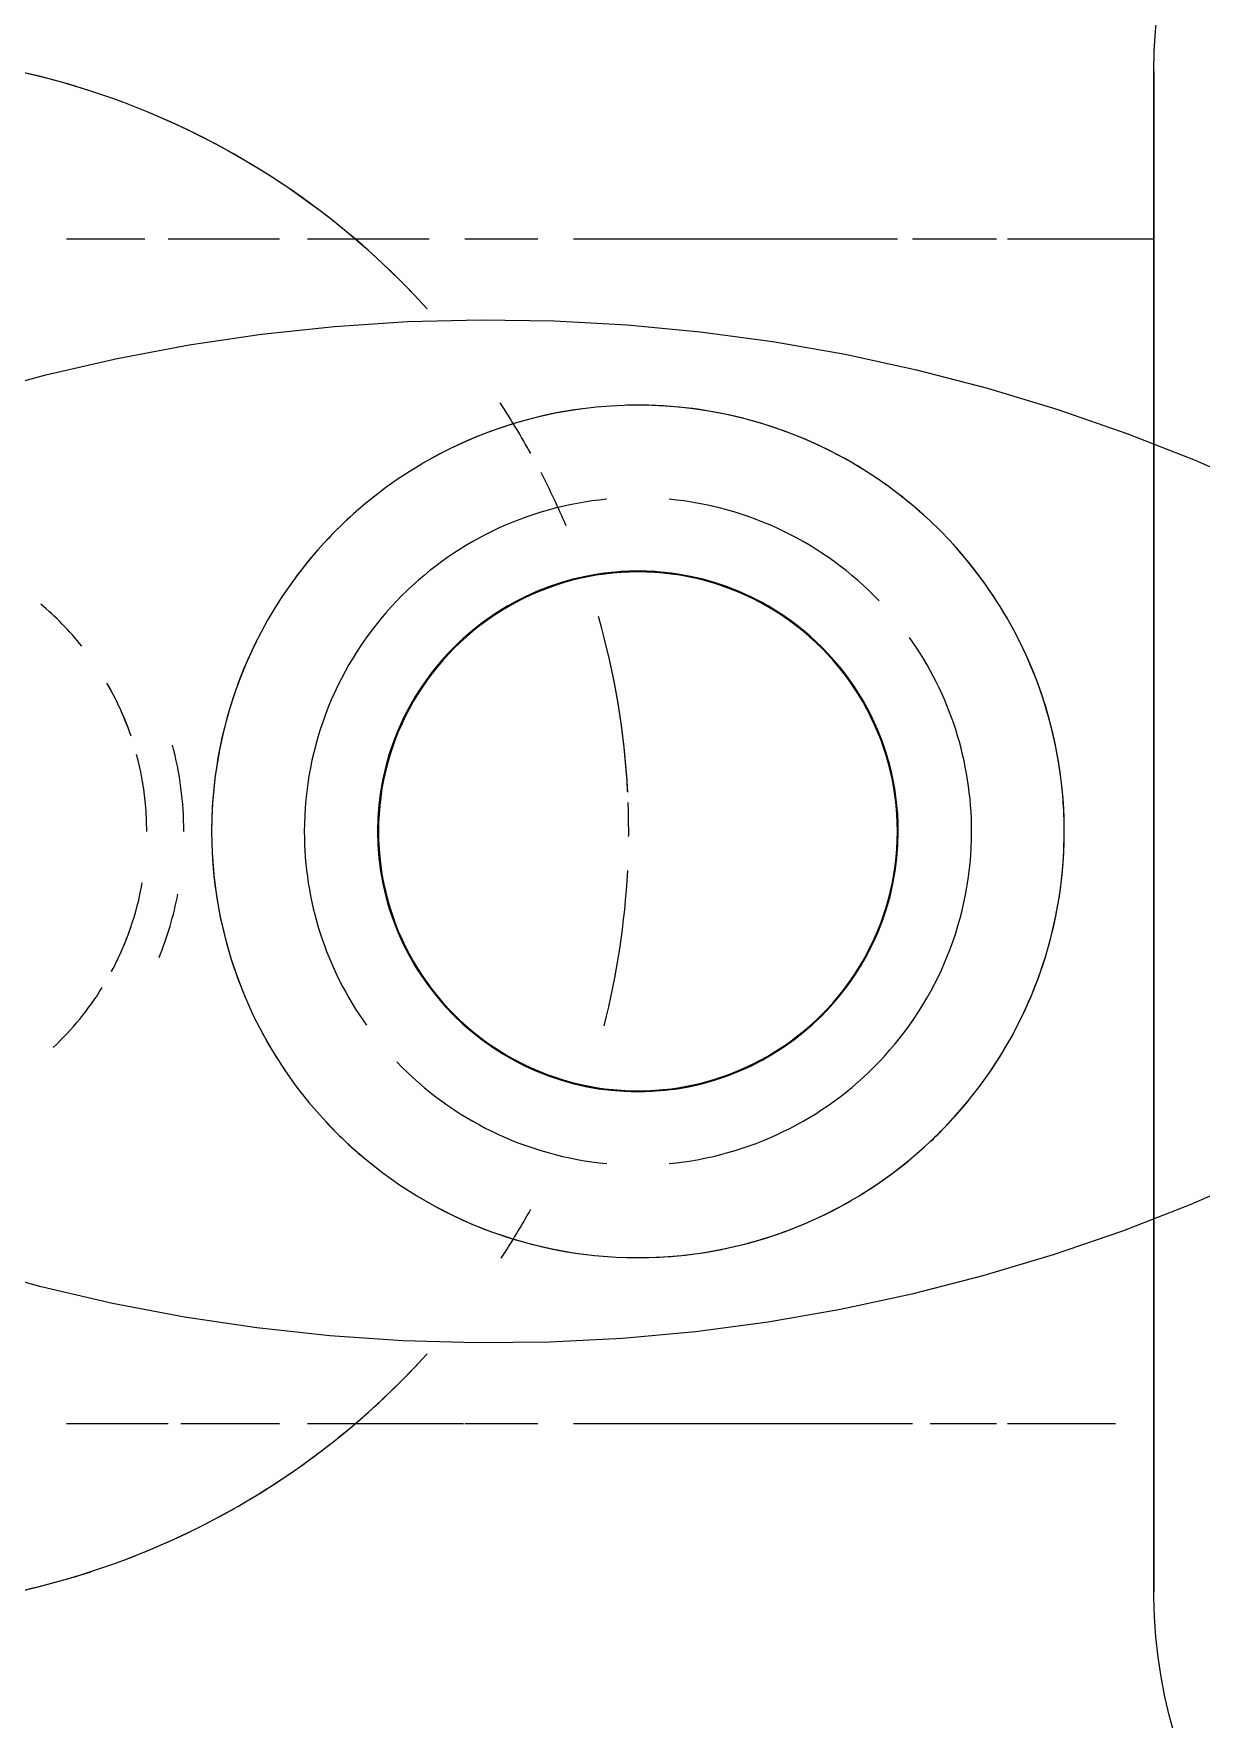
# Model space of a CAD drawing. Header units: millimetres. Extents: x -4000 to 187956, y -58990 to 162485.
# Drawn here: x 80540.25 to 80571.74, y 7498.22 to 7543.69 of the extents above; entities that cross this region are included whole.
import ezdxf

# ---------------------------------------------------------------- set-up
doc = ezdxf.new("R2010")
doc.units = ezdxf.units.MM
doc.layers.add('A-FLOR-PATT', color=8, linetype='Continuous', lineweight=13)
doc.layers.add('P-SANR-FIXT', color=6, linetype='Continuous', lineweight=9)

# ---------------------------------------------------------------- blocks, each defined once
blk = doc.blocks.new('C307 - C307-V815-0_000')
at = {"layer": 'P-SANR-FIXT', "color": 254}
for p, q in [((23.875, -13.16), (23.346, -13.284)), ((24.399, -13.015), (23.875, -13.16)), ((-21.047, -13.574), (-21.59, -13.541)), ((-20.504, -13.585), (-21.047, -13.574)), ((-20.504, -13.585), (-20.487, -13.585)), ((-20.477, -13.585), (-20.503, -13.585)), ((-20.487, -13.585), (-20.438, -13.585)), ((-20.419, -13.585), (-20.477, -13.585)), ((-20.438, -13.585), (-20.356, -13.585)), ((-20.329, -13.585), (-20.419, -13.585)), ((-20.356, -13.585), (-20.242, -13.585)), ((-20.206, -13.585), (-20.329, -13.585)), ((-20.242, -13.585), (-20.095, -13.585)), ((-20.05, -13.585), (-20.206, -13.585)), ((-20.095, -13.585), (-19.916, -13.585)), ((-19.862, -13.585), (-20.05, -13.585)), ((-19.916, -13.585), (-19.705, -13.585)), ((-19.643, -13.585), (-19.862, -13.585)), ((-19.705, -13.585), (-19.463, -13.585)), ((-19.392, -13.585), (-19.643, -13.585)), ((-19.463, -13.585), (-19.19, -13.585)), ((-19.11, -13.585), (-19.392, -13.585)), ((-19.19, -13.585), (-18.885, -13.585)), ((-18.798, -13.585), (-19.11, -13.585)), ((-18.885, -13.585), (-18.551, -13.585)), ((-18.456, -13.585), (-18.798, -13.585)), ((-18.551, -13.585), (-18.187, -13.585)), ((-18.084, -13.585), (-18.456, -13.585)), ((-18.187, -13.585), (-17.794, -13.585)), ((-17.683, -13.585), (-18.084, -13.585)), ((-17.794, -13.585), (-17.372, -13.585)), ((-17.253, -13.585), (-17.683, -13.585)), ((-17.372, -13.585), (-16.923, -13.585)), ((-16.797, -13.585), (-17.253, -13.585)), ((-16.923, -13.585), (-16.446, -13.585)), ((-16.313, -13.585), (-16.797, -13.585)), ((-16.446, -13.585), (-15.943, -13.585)), ((-15.803, -13.585), (-16.313, -13.585)), ((-15.976, -13.585), (-15.976, -17.532)), ((-13.154, -13.585), (-15.976, -13.585)), ((-15.943, -13.585), (-15.415, -13.585)), ((-15.268, -13.585), (-15.803, -13.585)), ((-15.415, -13.585), (-14.862, -13.585)), ((-14.709, -13.585), (-15.268, -13.585)), ((-14.862, -13.585), (-14.285, -13.585)), ((-14.126, -13.585), (-14.709, -13.585)), ((-14.285, -13.585), (-13.686, -13.585)), ((-13.52, -13.585), (-14.126, -13.585)), ((-13.686, -13.585), (-13.064, -13.585)), ((-12.893, -13.585), (-13.52, -13.585)), ((-13.064, -13.585), (-12.422, -13.585)), ((-12.422, -13.585), (-11.759, -13.585)), ((-11.759, -13.585), (-11.078, -13.585)), ((-9.529, -13.585), (-11.296, -13.585)), ((-11.078, -13.585), (-10.379, -13.585)), ((-10.379, -13.585), (-9.664, -13.585)), ((9.468, -13.585), (10.188, -13.585)), ((11.296, -13.585), (9.73, -13.585)), ((10.188, -13.585), (10.891, -13.585)), ((10.891, -13.585), (11.577, -13.585)), ((11.577, -13.585), (12.245, -13.585)), ((12.245, -13.585), (12.893, -13.585)), ((12.893, -13.585), (13.52, -13.585)), ((13.686, -13.585), (13.064, -13.585)), ((15.976, -13.585), (13.154, -13.585)), ((13.52, -13.585), (14.126, -13.585)), ((14.285, -13.585), (13.686, -13.585)), ((14.126, -13.585), (14.709, -13.585)), ((14.862, -13.585), (14.285, -13.585)), ((14.709, -13.585), (15.268, -13.585)), ((15.415, -13.585), (14.862, -13.585)), ((15.268, -13.585), (15.803, -13.585)), ((15.943, -13.585), (15.415, -13.585)), ((15.803, -13.585), (16.313, -13.585)), ((16.446, -13.585), (15.943, -13.585)), ((16.313, -13.585), (16.797, -13.585)), ((16.923, -13.585), (16.446, -13.585)), ((16.797, -13.585), (17.253, -13.585)), ((17.372, -13.585), (16.923, -13.585)), ((17.253, -13.585), (17.683, -13.585)), ((17.794, -13.585), (17.372, -13.585)), ((17.683, -13.585), (18.084, -13.585)), ((18.187, -13.585), (17.794, -13.585)), ((18.084, -13.585), (18.456, -13.585)), ((18.551, -13.585), (18.187, -13.585)), ((18.456, -13.585), (18.798, -13.585)), ((18.885, -13.585), (18.551, -13.585)), ((18.798, -13.585), (19.11, -13.585)), ((19.19, -13.585), (18.885, -13.585)), ((19.11, -13.585), (19.392, -13.585)), ((19.463, -13.585), (19.19, -13.585)), ((19.392, -13.585), (19.643, -13.585)), ((19.705, -13.585), (19.463, -13.585)), ((19.643, -13.585), (19.862, -13.585)), ((19.916, -13.585), (19.705, -13.585)), ((19.862, -13.585), (20.05, -13.585)), ((20.095, -13.585), (19.916, -13.585)), ((20.05, -13.585), (20.206, -13.585)), ((20.242, -13.585), (20.095, -13.585)), ((20.206, -13.585), (20.329, -13.585)), ((20.356, -13.585), (20.242, -13.585)), ((20.329, -13.585), (20.419, -13.585)), ((20.438, -13.585), (20.356, -13.585)), ((20.419, -13.585), (20.477, -13.585)), ((20.487, -13.585), (20.438, -13.585)), ((20.477, -13.585), (20.503, -13.585)), ((20.504, -13.585), (20.487, -13.585)), ((20.651, -13.584), (20.504, -13.585)), ((21.736, -13.529), (21.194, -13.567)), ((22.276, -13.469), (21.736, -13.529)), ((23.346, -13.284), (22.813, -13.387)), ((15.976, -17.532), (15.976, -14.615)), ((-15.976, -17.832), (-15.976, -20.098)), ((15.976, -19.62), (15.976, -17.832)), ((15.976, -29.239), (15.976, -20.098)), ((-15.976, -20.497), (-15.976, -29.239)), ((-15.976, -30.203), (-15.976, -32.174)), ((15.976, -32.174), (15.976, -30.203)), ((15.976, -36.418), (15.976, -32.202)), ((-15.976, -33.134), (-15.976, -36.418))]:
    blk.add_line(p, q, dxfattribs=at)
at = {"layer": 'P-SANR-FIXT', "color": 50}
for p, q in [((-13.283, -13.585), (-15.976, -13.585)), ((-12.245, -13.585), (-12.893, -13.585)), ((-9.529, -13.585), (-11.296, -13.585)), ((-9.664, -13.585), (-8.933, -13.585)), ((-8.733, -13.585), (-9.468, -13.585)), ((-8.933, -13.585), (-8.188, -13.585)), ((-7.985, -13.585), (-8.733, -13.585)), ((-7.223, -13.585), (-7.985, -13.585)), ((-6.45, -13.585), (-7.223, -13.585)), ((-6.66, -13.585), (-5.879, -13.585)), ((-5.666, -13.585), (-6.45, -13.585)), ((-3.217, -13.585), (-5.902, -13.585)), ((-5.879, -13.585), (-5.089, -13.585)), ((-4.874, -13.585), (-5.666, -13.585)), ((-4.073, -13.585), (-4.874, -13.585)), ((-3.217, -13.585), (-4.634, -13.585)), ((-3.267, -13.585), (-4.073, -13.585)), ((-2.455, -13.585), (-3.267, -13.585)), ((-2.674, -13.585), (-1.859, -13.585)), ((-1.639, -13.585), (-2.455, -13.585)), ((-1.094, -13.585), (-2.426, -13.585)), ((-1.094, -13.585), (-2.426, -13.585)), ((-1.859, -13.585), (-1.041, -13.585)), ((-0.82, -13.585), (-1.639, -13.585)), ((-1.041, -13.585), (-0.731, -13.585)), ((0, -13.585), (-0.82, -13.585)), ((0, -13.585), (-0.812, -13.585)), ((0, -13.585), (-0.812, -13.585)), ((-0.731, -13.585), (-0.221, -13.585)), ((-0.221, -13.585), (0, -13.585)), ((0.221, -13.585), (0, -13.585)), ((0, -13.585), (0.82, -13.585)), ((1.403, -13.585), (0, -13.585)), ((1.403, -13.585), (0, -13.585)), ((1.041, -13.585), (0.221, -13.585)), ((0.82, -13.585), (1.639, -13.585)), ((1.859, -13.585), (1.041, -13.585)), ((1.639, -13.585), (2.455, -13.585)), ((2.674, -13.585), (1.859, -13.585)), ((2.455, -13.585), (3.267, -13.585)), ((3.485, -13.585), (2.674, -13.585)), ((3.267, -13.585), (4.073, -13.585)), ((4.29, -13.585), (3.485, -13.585)), ((4.073, -13.585), (4.874, -13.585)), ((5.089, -13.585), (4.29, -13.585)), ((4.874, -13.585), (5.666, -13.585)), ((5.879, -13.585), (5.089, -13.585)), ((5.666, -13.585), (6.45, -13.585)), ((6.45, -13.585), (7.223, -13.585)), ((7.223, -13.585), (7.985, -13.585)), ((8.188, -13.585), (7.43, -13.585)), ((7.985, -13.585), (8.4, -13.585)), ((8.4, -13.585), (8.188, -13.585)), ((8.933, -13.585), (8.4, -13.585)), ((8.4, -13.585), (8.733, -13.585)), ((8.733, -13.585), (9.468, -13.585)), ((9.664, -13.585), (8.933, -13.585)), ((11.296, -13.585), (9.73, -13.585)), ((13.064, -13.585), (12.422, -13.585)), ((15.976, -13.585), (13.283, -13.585)), ((21.194, -13.567), (20.651, -13.584)), ((22.813, -13.387), (22.276, -13.469)), ((-15.976, -37.168), (-15.976, -40.17)), ((15.976, -39.833), (15.976, -37.168)), ((15.976, -42.914), (15.976, -40.17)), ((-15.976, -40.802), (-15.976, -42.914))]:
    blk.add_line(p, q, dxfattribs=at)
at = {"layer": 'P-SANR-FIXT', "color": 250, "flags": 128}
for points in [[(-11.205, -47.267), (-11.8, -45.383), (-12.319, -43.475), (-12.761, -41.549), (-13.126, -39.607), (-13.414, -37.651), (-13.622, -35.686), (-13.752, -33.713), (-13.803, -31.737), (-13.775, -29.761), (-13.668, -27.787), (-13.482, -25.82), (-13.218, -23.861), (-12.875, -21.914), (-12.455, -19.983), (-11.958, -18.07), (-11.385, -16.178), (-10.736, -14.311), (-10.014, -12.471), (-9.219, -10.662), (-8.41, -9)], [(8.41, -9), (9.272, -10.778), (10.063, -12.59), (10.781, -14.432), (11.424, -16.3), (11.993, -18.194), (12.485, -20.108), (12.9, -22.04), (13.237, -23.988), (13.497, -25.947), (13.678, -27.916), (13.779, -29.889), (13.802, -31.866), (13.746, -33.842), (13.611, -35.814), (13.397, -37.779), (13.105, -39.733), (12.735, -41.675), (12.287, -43.6), (11.763, -45.506), (11.163, -47.389)]]:
    blk.add_lwpolyline(points, dxfattribs=at)
at = {"layer": 'P-SANR-FIXT', "color": 50, "flags": 128}
for points in [[(-10.891, -13.585), (-11.577, -13.585), (-12.245, -13.585)], [(-9.468, -13.585), (-10.188, -13.585), (-10.891, -13.585)], [(-8.188, -13.585), (-7.43, -13.585), (-6.66, -13.585)], [(-5.089, -13.585), (-4.29, -13.585), (-3.485, -13.585), (-2.674, -13.585)], [(7.43, -13.585), (6.66, -13.585), (5.879, -13.585)], [(12.422, -13.585), (11.759, -13.585), (11.078, -13.585), (10.379, -13.585), (9.664, -13.585)]]:
    blk.add_lwpolyline(points, dxfattribs=at)
at = {"layer": 'P-SANR-FIXT', "color": 250}
for centre, radius, start, end in [((0, -27.5), 11.5, 90, 210), ((0, -27.5), 11.5, 270, 90), ((0, -27.5), 9, 90, 125.5272), ((0, -27.5), 9, 90, 125.5272), ((0, -27.5), 9, 46.3051, 90), ((0, -27.5), 9, 46.3051, 90), ((0, -27.5), 7.022, 90, 270), ((0, -27.5), 7.022, 270, 90), ((0, -48.75), 21, 132.1711, 192.2617), ((0, -48.75), 21, 347.7346, 47.8301), ((0, -27.5), 11.5, 210.5797, 270), ((0, -27.5), 9, 226.3051, 270), ((0, -27.5), 9, 226.3051, 270), ((0, -27.5), 9, 270, 305.5272), ((0, -27.5), 9, 270, 305.5272)]:
    blk.add_arc(centre, radius, start, end, dxfattribs=at)
at = {"layer": 'P-SANR-FIXT', "color": 254}
for centre, radius, start, end in [((0, -27.5), 11.5, 94.4067, 114.3228), ((0, -27.5), 11.5, 76.1641, 90), ((0, -27.5), 11.5, 55.8822, 72.7285), ((0, -27.5), 11.5, 119.3947, 132.3602), ((0, -27.5), 11.5, 43.3993, 50.9225), ((0, -27.5), 11.5, 137.1748, 149.0167), ((0, -27.5), 11.5, 31.8641, 39.393), ((0, -27.5), 7, 90, 150), ((0, -27.5), 7, 30, 90), ((0, -27.5), 11.5, 150, 181.5233), ((0, -27.5), 11.5, 358.4767, 30), ((0, -48.75), 21, 92.8884, 106.0361), ((0, -48.75), 21, 90, 90.3767), ((0, -48.75), 21, 89.6233, 90), ((0, -48.75), 21, 75.5352, 87.1116), ((0, -27.5), 11.5, 187.4689, 210), ((0, -27.5), 11.5, 330, 353.0201), ((0, -48.75), 21, 113.1077, 117.4486), ((0, -27.5), 7, 210, 270), ((0, -27.5), 7, 270, 330), ((0, -48.75), 21, 132.9654, 157.3013), ((0, -48.75), 21, 30.1421, 47.0346), ((0, -27.5), 11.5, 312.91, 319.9554), ((0, -27.5), 11.5, 222.3492, 233.5957), ((0, -27.5), 11.5, 297.7185, 306.3602), ((0, -27.5), 11.5, 243.579, 265.5933), ((0, -27.5), 11.5, 272.5969, 290.9213), ((0, -48.75), 21, 20.6534, 29.5163), ((0, -48.75), 8, 95.865, 105), ((0, -48.75), 8, 90, 95.299), ((0, -48.75), 8, 108.7438, 119.4963), ((0, -48.75), 8, 61.8494, 71.323), ((0, -48.75), 21, 162, 180), ((0, -48.75), 21, 360, 18)]:
    blk.add_arc(centre, radius, start, end, dxfattribs=at)
at = {"layer": 'P-SANR-FIXT', "color": 50}
for centre, radius, start, end in [((0, -27.5), 11.5, 90, 94.4067), ((0, -48.75), 21, 92.9437, 106.0361), ((0, -48.75), 21, 90.3767, 92.1333), ((0, -48.75), 21, 90.3767, 92.1333), ((0, -48.75), 21, 90, 90.3767), ((0, -48.75), 21, 89.6233, 90), ((0, -48.75), 21, 75.5352, 87.1116), ((0, -48.75), 21, 113.1077, 117.4486), ((0, -48.75), 21, 119.0464, 123.4129), ((0, -48.75), 21, 56.7591, 60.9536), ((0, -27.5), 11.5, 210, 210.5797), ((0, -27.5), 11.5, 265.5933, 270)]:
    blk.add_arc(centre, radius, start, end, dxfattribs=at)
at = {"layer": 'P-SANR-FIXT', "color": 253}
for centre, radius, start, end in [((0, -27.5), 9, 133.6949, 174.6435), ((0, -27.5), 9, 133.6949, 174.6435), ((0, -27.5), 9, 5.3565, 46.3051), ((0, -27.5), 9, 5.3565, 46.3051), ((0, -27.5), 7, 150, 210), ((0, -27.5), 7, 330, 30), ((0, -27.5), 9, 185.3565, 226.3051), ((0, -27.5), 9, 185.3565, 226.3051), ((0, -27.5), 9, 313.6949, 354.6435), ((0, -27.5), 9, 313.6949, 354.6435), ((0, -48.75), 21, 119.0464, 123.4129), ((0, -48.75), 21, 56.7591, 60.9536), ((0, -27.5), 11.5, 210, 210.5797), ((0, -48.75), 9, 90, 105), ((0, -48.75), 9, 67.7717, 79.1782)]:
    blk.add_arc(centre, radius, start, end, dxfattribs=at)
for points in [[(-0.734, -40.784), (-0.954, -40.804), (-1.173, -40.833), (-1.391, -40.872)], [(3.776, -41.697), (3.03, -41.298), (2.22, -41.018), (1.388, -40.871)], [(-2.59, -41.181), (-3.08, -41.349), (-3.554, -41.564), (-4.002, -41.823)], [(5.828, -43.272), (5.35, -42.764), (4.806, -42.318), (4.213, -41.95)], [(-4.995, -42.501), (-5.409, -42.832), (-5.791, -43.205), (-6.131, -43.611)]]:
    blk.add_open_spline(points, degree=3, dxfattribs=at)
blk = doc.blocks.new('C307 - C307-V850-0_000')
at = {"layer": 'P-SANR-FIXT', "color": 254}
for p, q in [((-20.095, -13.585), (-19.916, -13.585)), ((-19.862, -13.585), (-20.05, -13.585)), ((-18.187, -13.585), (-17.794, -13.585)), ((-17.683, -13.585), (-18.084, -13.585)), ((-15.976, -13.585), (-15.976, -17.532)), ((-13.154, -13.585), (-15.976, -13.585)), ((-14.126, -13.585), (-14.709, -13.585)), ((-13.52, -13.585), (-14.126, -13.585)), ((-12.893, -13.585), (-13.52, -13.585)), ((-11.759, -13.585), (-11.078, -13.585)), ((-9.529, -13.585), (-11.296, -13.585)), ((11.296, -13.585), (9.73, -13.585)), ((15.976, -13.585), (13.154, -13.585)), ((14.709, -13.585), (15.268, -13.585)), ((15.268, -13.585), (15.803, -13.585)), ((15.803, -13.585), (16.313, -13.585)), ((16.313, -13.585), (16.797, -13.585)), ((17.372, -13.585), (16.923, -13.585)), ((19.11, -13.585), (19.392, -13.585)), ((19.463, -13.585), (19.19, -13.585)), ((19.392, -13.585), (19.643, -13.585)), ((20.419, -13.585), (20.477, -13.585)), ((20.477, -13.585), (20.503, -13.585)), ((20.651, -13.584), (20.504, -13.585)), ((15.976, -17.532), (15.976, -14.615)), ((-15.976, -17.832), (-15.976, -20.098)), ((15.976, -19.62), (15.976, -17.832)), ((15.976, -29.239), (15.976, -20.098)), ((-15.976, -20.497), (-15.976, -29.239)), ((-15.976, -30.203), (-15.976, -32.174)), ((15.976, -32.174), (15.976, -30.203)), ((15.976, -36.418), (15.976, -32.202)), ((-15.976, -33.134), (-15.976, -36.418))]:
    blk.add_line(p, q, dxfattribs=at)
at = {"layer": 'P-SANR-FIXT', "color": 50}
for p, q in [((-13.283, -13.585), (-15.976, -13.585)), ((-12.245, -13.585), (-12.893, -13.585)), ((-11.577, -13.585), (-12.245, -13.585)), ((-10.891, -13.585), (-11.577, -13.585)), ((-9.529, -13.585), (-11.296, -13.585)), ((-10.188, -13.585), (-10.891, -13.585)), ((-9.468, -13.585), (-10.188, -13.585)), ((-9.664, -13.585), (-8.933, -13.585)), ((-8.733, -13.585), (-9.468, -13.585)), ((-8.933, -13.585), (-8.188, -13.585)), ((-7.985, -13.585), (-8.733, -13.585)), ((-8.188, -13.585), (-7.43, -13.585)), ((-7.223, -13.585), (-7.985, -13.585)), ((-7.43, -13.585), (-6.66, -13.585)), ((-6.45, -13.585), (-7.223, -13.585)), ((-6.66, -13.585), (-5.879, -13.585)), ((-5.666, -13.585), (-6.45, -13.585)), ((-3.217, -13.585), (-5.902, -13.585)), ((-5.879, -13.585), (-5.089, -13.585)), ((-4.874, -13.585), (-5.666, -13.585)), ((-5.089, -13.585), (-4.29, -13.585)), ((-4.073, -13.585), (-4.874, -13.585)), ((-3.217, -13.585), (-4.634, -13.585)), ((-4.29, -13.585), (-3.485, -13.585)), ((-3.267, -13.585), (-4.073, -13.585)), ((-3.485, -13.585), (-2.674, -13.585)), ((-2.455, -13.585), (-3.267, -13.585)), ((-2.674, -13.585), (-1.859, -13.585)), ((-1.639, -13.585), (-2.455, -13.585)), ((-1.094, -13.585), (-2.426, -13.585)), ((-1.094, -13.585), (-2.426, -13.585)), ((-1.859, -13.585), (-1.041, -13.585)), ((-0.82, -13.585), (-1.639, -13.585)), ((-1.041, -13.585), (-0.731, -13.585)), ((0, -13.585), (-0.82, -13.585)), ((0, -13.585), (-0.812, -13.585)), ((0, -13.585), (-0.812, -13.585)), ((-0.731, -13.585), (-0.221, -13.585)), ((-0.221, -13.585), (0, -13.585)), ((0.221, -13.585), (0, -13.585)), ((0, -13.585), (0.82, -13.585)), ((1.403, -13.585), (0, -13.585)), ((1.403, -13.585), (0, -13.585)), ((1.041, -13.585), (0.221, -13.585)), ((0.82, -13.585), (1.639, -13.585)), ((1.859, -13.585), (1.041, -13.585)), ((1.639, -13.585), (2.455, -13.585)), ((2.674, -13.585), (1.859, -13.585)), ((2.455, -13.585), (3.267, -13.585)), ((3.485, -13.585), (2.674, -13.585)), ((3.267, -13.585), (4.073, -13.585)), ((4.29, -13.585), (3.485, -13.585)), ((4.073, -13.585), (4.874, -13.585)), ((5.089, -13.585), (4.29, -13.585)), ((4.874, -13.585), (5.666, -13.585)), ((5.879, -13.585), (5.089, -13.585)), ((5.666, -13.585), (6.45, -13.585)), ((6.66, -13.585), (5.879, -13.585)), ((6.45, -13.585), (7.223, -13.585)), ((7.223, -13.585), (7.985, -13.585)), ((7.985, -13.585), (8.4, -13.585)), ((8.4, -13.585), (8.188, -13.585)), ((8.933, -13.585), (8.4, -13.585)), ((8.4, -13.585), (8.733, -13.585)), ((8.733, -13.585), (9.468, -13.585)), ((9.664, -13.585), (8.933, -13.585)), ((10.379, -13.585), (9.664, -13.585)), ((11.296, -13.585), (9.73, -13.585)), ((11.078, -13.585), (10.379, -13.585)), ((11.759, -13.585), (11.078, -13.585)), ((12.422, -13.585), (11.759, -13.585)), ((13.064, -13.585), (12.422, -13.585)), ((15.976, -13.585), (13.283, -13.585)), ((21.194, -13.567), (20.651, -13.584)), ((22.813, -13.387), (22.276, -13.469)), ((-15.976, -37.168), (-15.976, -40.17)), ((15.976, -39.833), (15.976, -37.168)), ((15.976, -42.914), (15.976, -40.17)), ((-15.976, -40.802), (-15.976, -42.914))]:
    blk.add_line(p, q, dxfattribs=at)
at = {"layer": 'P-SANR-FIXT', "color": 250, "flags": 128}
for points in [[(-11.205, -47.267), (-11.8, -45.383), (-12.319, -43.475), (-12.761, -41.549), (-13.126, -39.607), (-13.414, -37.651), (-13.622, -35.686), (-13.752, -33.713), (-13.803, -31.737), (-13.775, -29.761), (-13.668, -27.787), (-13.482, -25.82), (-13.218, -23.861), (-12.875, -21.914), (-12.455, -19.983), (-11.958, -18.07), (-11.385, -16.178), (-10.736, -14.311), (-10.014, -12.471), (-9.219, -10.662), (-8.41, -9)], [(8.41, -9), (9.272, -10.778), (10.063, -12.59), (10.781, -14.432), (11.424, -16.3), (11.993, -18.194), (12.485, -20.108), (12.9, -22.04), (13.237, -23.988), (13.497, -25.947), (13.678, -27.916), (13.779, -29.889), (13.802, -31.866), (13.746, -33.842), (13.611, -35.814), (13.397, -37.779), (13.105, -39.733), (12.735, -41.675), (12.287, -43.6), (11.763, -45.506), (11.163, -47.389)]]:
    blk.add_lwpolyline(points, dxfattribs=at)
at = {"layer": 'P-SANR-FIXT', "color": 254, "flags": 128}
for points in [[(24.916, -12.848), (24.399, -13.015), (23.875, -13.16), (23.346, -13.284), (22.813, -13.387)], [(-20.504, -13.585), (-21.047, -13.574), (-21.59, -13.541), (-22.13, -13.487), (-22.668, -13.411), (-23.203, -13.314)], [(-20.504, -13.585), (-20.487, -13.585), (-20.438, -13.585), (-20.356, -13.585), (-20.242, -13.585), (-20.095, -13.585)], [(-20.329, -13.585), (-20.419, -13.585), (-20.477, -13.585), (-20.503, -13.585)], [(-20.05, -13.585), (-20.206, -13.585), (-20.329, -13.585)], [(-19.916, -13.585), (-19.705, -13.585), (-19.463, -13.585), (-19.19, -13.585), (-18.885, -13.585), (-18.551, -13.585), (-18.187, -13.585)], [(-19.392, -13.585), (-19.643, -13.585), (-19.862, -13.585)], [(-18.084, -13.585), (-18.456, -13.585), (-18.798, -13.585), (-19.11, -13.585), (-19.392, -13.585)], [(-17.794, -13.585), (-17.372, -13.585), (-16.923, -13.585)], [(-16.797, -13.585), (-17.253, -13.585), (-17.683, -13.585)], [(-16.923, -13.585), (-16.446, -13.585), (-15.943, -13.585), (-15.415, -13.585), (-14.862, -13.585), (-14.285, -13.585), (-13.686, -13.585), (-13.064, -13.585), (-12.422, -13.585), (-11.759, -13.585)], [(-15.803, -13.585), (-16.313, -13.585), (-16.797, -13.585)], [(-14.709, -13.585), (-15.268, -13.585), (-15.803, -13.585)], [(-11.078, -13.585), (-10.379, -13.585), (-9.664, -13.585)], [(9.468, -13.585), (10.188, -13.585), (10.891, -13.585), (11.577, -13.585), (12.245, -13.585), (12.893, -13.585), (13.52, -13.585)], [(15.943, -13.585), (15.415, -13.585), (14.862, -13.585), (14.285, -13.585), (13.686, -13.585), (13.064, -13.585)], [(13.52, -13.585), (14.126, -13.585), (14.709, -13.585)], [(16.923, -13.585), (16.446, -13.585), (15.943, -13.585)], [(16.797, -13.585), (17.253, -13.585), (17.683, -13.585)], [(19.19, -13.585), (18.885, -13.585), (18.551, -13.585), (18.187, -13.585), (17.794, -13.585), (17.372, -13.585)], [(17.683, -13.585), (18.084, -13.585), (18.456, -13.585), (18.798, -13.585), (19.11, -13.585)], [(20.095, -13.585), (19.916, -13.585), (19.705, -13.585), (19.463, -13.585)], [(19.643, -13.585), (19.862, -13.585), (20.05, -13.585)], [(20.05, -13.585), (20.206, -13.585), (20.329, -13.585), (20.419, -13.585)], [(20.438, -13.585), (20.356, -13.585), (20.242, -13.585), (20.095, -13.585)], [(20.504, -13.585), (20.487, -13.585), (20.438, -13.585)], [(22.276, -13.469), (21.736, -13.529), (21.194, -13.567)]]:
    blk.add_lwpolyline(points, dxfattribs=at)
at = {"layer": 'P-SANR-FIXT', "color": 50, "flags": 128}
blk.add_lwpolyline([(8.188, -13.585), (7.43, -13.585), (6.66, -13.585)], dxfattribs=at)
at = {"layer": 'P-SANR-FIXT', "color": 250}
for centre, radius, start, end in [((0, -27.5), 11.5, 90, 210), ((0, -27.5), 11.5, 270, 90), ((0, -27.5), 9, 90, 125.5272), ((0, -27.5), 9, 90, 125.5272), ((0, -27.5), 9, 46.3051, 90), ((0, -27.5), 9, 46.3051, 90), ((0, -27.5), 7.022, 90, 270), ((0, -27.5), 7.022, 270, 90), ((0, -48.75), 21, 132.1711, 192.2617), ((0, -48.75), 21, 347.7346, 47.8301), ((0, -27.5), 11.5, 210.5797, 270), ((0, -27.5), 9, 226.3051, 270), ((0, -27.5), 9, 226.3051, 270), ((0, -27.5), 9, 270, 305.5272), ((0, -27.5), 9, 270, 305.5272)]:
    blk.add_arc(centre, radius, start, end, dxfattribs=at)
at = {"layer": 'P-SANR-FIXT', "color": 254}
for centre, radius, start, end in [((0, -27.5), 11.5, 94.4067, 114.3228), ((0, -27.5), 11.5, 76.1641, 90), ((0, -27.5), 11.5, 55.8822, 72.7285), ((0, -27.5), 11.5, 119.3947, 132.3602), ((0, -27.5), 11.5, 43.3993, 50.9225), ((0, -27.5), 11.5, 137.1748, 149.0167), ((0, -27.5), 11.5, 31.8641, 39.393), ((0, -27.5), 7, 90, 150), ((0, -27.5), 7, 30, 90), ((0, -27.5), 11.5, 150, 181.5233), ((0, -27.5), 11.5, 358.4767, 30), ((0, -48.75), 21, 92.8884, 106.0361), ((0, -48.75), 21, 90, 90.3767), ((0, -48.75), 21, 89.6233, 90), ((0, -48.75), 21, 75.5352, 87.1116), ((0, -27.5), 11.5, 187.4689, 210), ((0, -27.5), 11.5, 330, 353.0201), ((0, -48.75), 21, 113.1077, 117.4486), ((0, -27.5), 7, 210, 270), ((0, -27.5), 7, 270, 330), ((0, -48.75), 21, 132.9654, 157.3013), ((0, -48.75), 21, 30.1421, 47.0346), ((0, -27.5), 11.5, 312.91, 319.9554), ((0, -27.5), 11.5, 222.3492, 233.5957), ((0, -27.5), 11.5, 297.7185, 306.3602), ((0, -27.5), 11.5, 243.579, 265.5933), ((0, -27.5), 11.5, 272.5969, 290.9213), ((0, -48.75), 21, 20.6534, 29.5163), ((0, -48.75), 8, 95.865, 105), ((0, -48.75), 8, 90, 95.299), ((0, -48.75), 8, 108.7438, 119.4963), ((0, -48.75), 8, 61.8494, 71.323), ((0, -48.75), 21, 162, 180), ((0, -48.75), 21, 0, 18)]:
    blk.add_arc(centre, radius, start, end, dxfattribs=at)
at = {"layer": 'P-SANR-FIXT', "color": 50}
for centre, radius, start, end in [((0, -27.5), 11.5, 90, 94.4067), ((0, -48.75), 21, 92.9437, 106.0361), ((0, -48.75), 21, 90.3767, 92.1333), ((0, -48.75), 21, 90.3767, 92.1333), ((0, -48.75), 21, 90, 90.3767), ((0, -48.75), 21, 89.6233, 90), ((0, -48.75), 21, 75.5352, 87.1116), ((0, -48.75), 21, 113.1077, 117.4486), ((0, -48.75), 21, 119.0464, 123.4129), ((0, -48.75), 21, 56.7591, 60.9536), ((0, -27.5), 11.5, 210, 210.5797), ((0, -27.5), 11.5, 265.5933, 270)]:
    blk.add_arc(centre, radius, start, end, dxfattribs=at)
at = {"layer": 'P-SANR-FIXT', "color": 253}
for centre, radius, start, end in [((0, -27.5), 9, 133.6949, 174.6435), ((0, -27.5), 9, 133.6949, 174.6435), ((0, -27.5), 9, 5.3565, 46.3051), ((0, -27.5), 9, 5.3565, 46.3051), ((0, -27.5), 7, 150, 210), ((0, -27.5), 7, 330, 30), ((0, -27.5), 9, 185.3565, 226.3051), ((0, -27.5), 9, 185.3565, 226.3051), ((0, -27.5), 9, 313.6949, 354.6435), ((0, -27.5), 9, 313.6949, 354.6435), ((0, -48.75), 21, 119.0464, 123.4129), ((0, -48.75), 21, 56.7591, 60.9536), ((0, -27.5), 11.5, 210, 210.5797), ((0, -48.75), 9, 90, 105), ((0, -48.75), 9, 67.7717, 79.1782)]:
    blk.add_arc(centre, radius, start, end, dxfattribs=at)
for points in [[(-0.734, -40.784), (-0.954, -40.804), (-1.173, -40.833), (-1.391, -40.872)], [(3.776, -41.697), (3.03, -41.298), (2.22, -41.018), (1.388, -40.871)], [(-2.59, -41.181), (-3.08, -41.349), (-3.554, -41.564), (-4.002, -41.823)], [(5.828, -43.272), (5.35, -42.764), (4.806, -42.318), (4.213, -41.95)], [(-4.995, -42.501), (-5.409, -42.832), (-5.791, -43.205), (-6.131, -43.611)]]:
    blk.add_open_spline(points, degree=3, dxfattribs=at)
blk = doc.blocks.new('CMF2_NHAXUONG_A_rvt-1-0_000')
at = {"layer": 'A-FLOR-PATT', "lineweight": 9}
h = blk.add_hatch(dxfattribs=at)
h.set_pattern_fill('FP_25', color=252, style=0, pattern_type=2)
h.set_pattern_definition([(89.998, (160159.3, 137898.8), (-600, 0.021), []), (179.998, (160159.3, 137898.8), (-0.021, -600), [])])
h.paths.add_polyline_path([(154749.885, 498.905), (160009.361, 498.905), (160009.253, 1898.495), (156700.319, 1898.502), (156700.429, 1498.542), (156600.36, 1498.542), (156600.355, 2298.535), (158059.007, 2298.535), (158058.95, 5748.613), (156099.885, 5748.433), (156099.885, 4399.903), (155999.885, 4399.903), (155999.885, 5748.487), (154749.885, 5748.543), (154749.885, 751.936)])
h.paths.add_polyline_path([(160209.304, 1748.67), (165509.359, 1749.398), (165509.051, 3698.263), (162659.146, 3698.263), (162659.146, 3548.445), (162459.146, 3548.445), (162459.145, 4948.703), (161059.263, 4948.825), (161059.26, 4898.283), (160209.362, 4898.913), (160209.254, 3698.445), (160859.147, 3698.445), (160859.147, 3498.445), (160209.147, 3498.445), (160209.289, 1919.983)])
h.paths.add_polyline_path([(158997.487, 2198.535), (159409.364, 2198.535), (159409.364, 3498.619), (158258.791, 3498.619), (158258.791, 2198.535), (158714.043, 2198.535)])
h.paths.add_polyline_path([(159280.912, 3698.445), (160009.147, 3698.445), (160009.147, 4898.728), (159959.048, 4898.641), (159959.853, 5848.631), (158258.554, 5848.622), (158258.554, 3698.445)])
h.paths.add_polyline_path([(83409.046, 5348.514), (85559.046, 5348.514), (85559.046, 6948.514), (83409.046, 6948.514), (83409.046, 5424.086)])
h.paths.add_polyline_path([(83209.258, 5348.602), (83209.258, 10108.828), (82009.258, 10108.828), (82009.258, 8808.828), (80984.258, 8808.828), (80984.046, 7248.514), (82234.046, 7248.514), (82234.046, 5348.602)])
h.paths.add_polyline_path([(80485.393, 6361.014), (80784.258, 6361.014), (80784.258, 8808.828), (79759.258, 8808.828), (79759.258, 10108.828), (78559.258, 10108.828), (78559.258, 6361.014), (79918.524, 6361.014)])
h.paths.add_polyline_path([(79959.258, 9008.828), (81809.258, 9008.828), (81809.258, 10208.828), (79959.258, 10208.828), (79959.258, 10096.236)])
h.paths.add_polyline_path([(5374.563, 15998.65), (5859.046, 15998.65), (5859.046, 18498.577), (509.048, 18498.577), (509.048, 17048.643), (4299.776, 17048.643), (4299.776, 15998.65), (5091.129, 15998.65)])
h.paths.add_polyline_path([(4409.041, 18698.577), (5959.046, 18698.577), (5959.046, 20998.578), (4409.041, 20998.578), (4409.041, 19440.536)])
h.paths.add_polyline_path([(509.048, 21198.577), (5859.046, 21198.578), (5859.046, 24898.283), (3969.26, 24898.283), (3969.26, 22848.578), (4609.26, 22848.578), (4609.26, 22743.94), (3769.26, 22743.94), (3769.26, 24698.746), (509.048, 24698.746), (509.048, 22798.578), (2129.26, 22798.578), (2129.26, 23198.57), (2229.26, 23198.57), (2229.26, 22398.578), (509.048, 22398.578), (509.048, 21776.61)])
h.paths.add_polyline_path([(4249.784, 73948.537), (5800.212, 73948.647), (5800.212, 76398.641), (4359.046, 76398.641), (4359.046, 76098.597), (509.26, 76098.685), (509.26, 73998.606), (4159.048, 73998.606), (4159.048, 74648.65), (4249.784, 74648.65), (4249.784, 74338.296)])
h.paths.add_polyline_path([(161750.212, 73948.538), (161750.212, 74640.013), (161850.206, 74640.013), (161850.309, 73998.606), (165509.368, 73998.694), (165509.368, 76098.685), (161659.474, 76098.597), (161659.474, 76398.641), (160200, 76398.641), (160200, 73948.649), (161548.409, 73948.552)])
h.paths.add_polyline_path([(161548.409, 76598.641), (161659.046, 76598.641), (161659.046, 78298.641), (160209.046, 78298.641), (160209.046, 76598.641)])
h.paths.add_polyline_path([(5091.129, 76598.641), (5809.477, 76598.641), (5809.477, 78298.641), (4359.477, 78298.641), (4359.477, 76598.641)])
h.paths.add_polyline_path([(160199.739, 78498.639), (161659.315, 78498.663), (161659.633, 78798.619), (165509.581, 78798.685), (165509.051, 80348.641), (161859.474, 80348.641), (161859.474, 80048.65), (161750, 80048.65), (161750, 80948.673), (160200.166, 80948.253), (160200.032, 80178.483)])
h.paths.add_polyline_path([(5709.477, 78498.641), (5709.477, 80948.283), (4249.997, 80948.283), (4249.997, 80299.284), (4149.786, 80299.284), (4149.786, 80348.641), (509.26, 80348.641), (508.939, 78798.685), (4159.156, 78798.597), (4159.477, 78498.641), (5091.129, 78498.641)])
h.paths.add_polyline_path([(86109.472, 132101.223), (86109.472, 133323.816), (84609.472, 133323.816), (84609.472, 132101.223)])
h.paths.add_polyline_path([(83259.472, 132200.855), (84409.472, 132200.855), (84409.472, 133523.816), (85259.472, 133523.816), (85259.26, 134848.409), (83259.472, 134848.409), (83259.472, 132740.168)])
h.paths.add_polyline_path([(87459.258, 132201.223), (87459.258, 134848.593), (85459.472, 134848.226), (85459.472, 133523.816), (86309.472, 133526.053), (86309.472, 132201.223), (86721.014, 132201.223)])
h.paths.add_polyline_path([(11209.154, 135098.741), (11209.049, 140698.728), (6109.258, 140698.728), (6109.258, 139698.738), (6059.047, 139698.738), (6059.045, 139098.68), (9550.261, 139098.701), (9550.258, 139498.686), (9650.258, 139498.686), (9650.263, 138698.694), (7959.614, 138698.694), (7959.613, 135098.747), (9859.048, 135098.754), (9859.048, 137148.744), (9259.048, 137148.744), (9259.048, 137348.744), (10059.048, 137348.744), (10059.048, 135098.753), (10759.871, 135098.746)])
h.paths.add_polyline_path([(156349.859, 135098.753), (156349.859, 136499.688), (156449.859, 136499.688), (156449.859, 135098.767), (158059.118, 135098.85), (158059.118, 138698.694), (156349.853, 138698.694), (156349.857, 139498.686), (156449.858, 139498.686), (156449.854, 139098.701), (159959.683, 139098.68), (159959.683, 140698.816), (154809.154, 140698.637), (154808.945, 135098.753)])
h.paths.add_polyline_path([(162549.789, 135998.603), (162549.79, 137398.747), (162659.049, 137398.747), (162659.049, 137248.798), (165509.378, 137248.816), (165509.632, 139448.496), (160159.474, 139448.496), (160159.474, 137398.747), (160750.212, 137398.747), (160750.212, 137298.747), (160149.79, 137298.747), (160149.79, 135998.826), (161548.409, 135998.696)])
h.paths.add_polyline_path([(3449.788, 135998.671), (5900.212, 135998.739), (5900.212, 137297.569), (5248.629, 137297.569), (5248.629, 137398.747), (5859.046, 137398.747), (5859.046, 139448.732), (509.359, 139448.732), (509.361, 137248.773), (3449.787, 137249.905), (3449.788, 136244.28)])
h.paths.add_polyline_path([(6059.046, 137398.747), (7159.62, 137398.747), (7159.62, 138698.694), (6059.046, 138698.694), (6059.046, 137412.318)])
h.paths.add_polyline_path([(158858.919, 137398.747), (159959.05, 137398.747), (159959.05, 138698.694), (158858.919, 138698.694), (158858.919, 137412.318)])
at = {"layer": 'P-SANR-FIXT', "color": 250, "lineweight": 9}
for name, rotation in [('C307 - C307-V815-0_000', 269.9999999999983), ('C307 - C307-V850-0_000', 269.9999999999976)]:
    blk.add_blockref(name, (80584.046, 7522.171), dxfattribs=dict(at, rotation=rotation))

msp = doc.modelspace()

# ---------------------------------------------------------------- block references
at = {"lineweight": 5}
msp.add_blockref('CMF2_NHAXUONG_A_rvt-1-0_000', (0, 0), dxfattribs=at)

doc.saveas('drawing.dxf')
